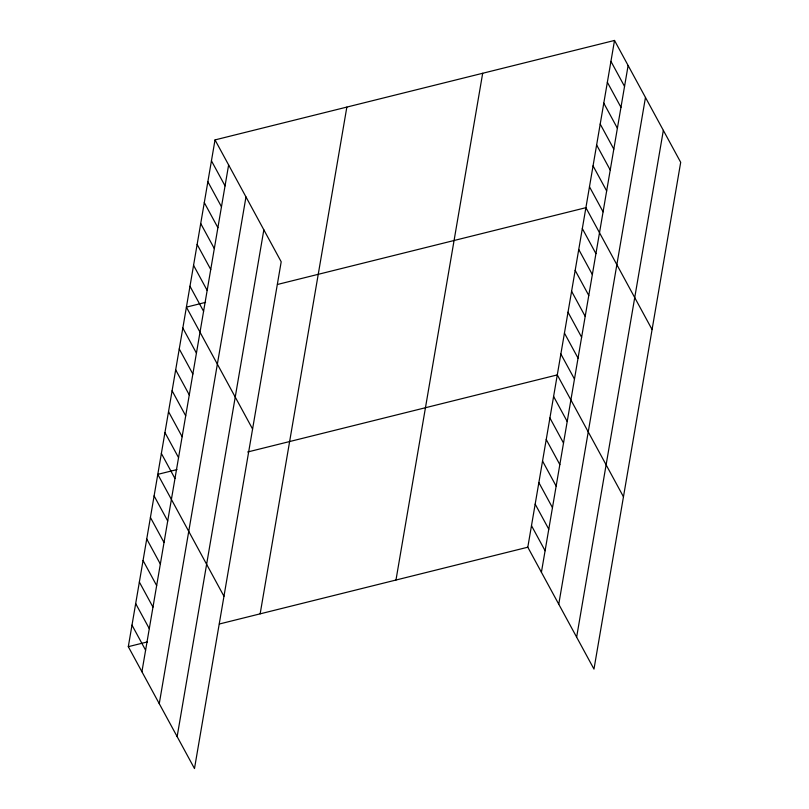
<?xml version="1.0" encoding="UTF-8"?>
<svg xmlns="http://www.w3.org/2000/svg" width="809" height="809" viewBox="0 0 809 809"><rect width="100%" height="100%" fill="white"/><g stroke="black" fill="none" stroke-linecap="round" stroke-linejoin="round"><path stroke-width="1.21" d="M215.022 139.906L281.198 261.792L194.484 768.55L128.307 646.674L215.022 139.906L614.516 40.45L680.693 162.326L593.978 669.094L527.802 547.208L614.516 40.45M141.919 671.733L228.623 164.975M159.262 703.678L245.976 196.921M177.141 736.605L263.845 229.837M260.144 613.849L346.849 107.091M395.975 580.033L482.68 73.275M541.413 572.266L628.118 65.509M558.756 604.222L645.471 97.464M576.635 637.138L663.34 130.38M205.577 302.364L186.404 307.137L252.58 429.023M277.487 284.465L585.898 207.68L652.074 329.556M176.969 469.594L157.795 474.367L223.962 596.253M247.675 451.988L557.29 374.911L623.466 496.787M128.307 646.674L147.481 641.891M219.391 623.992L527.802 547.208M610.937 61.353L624.548 86.411M607.357 82.255L620.968 107.324M603.787 103.158L617.388 128.226M600.207 124.06L613.819 149.129M596.627 144.973L610.239 170.032M593.058 165.875L606.659 190.934M589.478 186.778L603.089 211.837M582.328 228.583L595.93 253.642M578.748 249.485L592.35 274.554M575.169 270.388L588.78 295.457M571.589 291.291L585.2 316.359M568.019 312.203L581.62 337.262M564.439 333.106L578.051 358.165M560.859 354.008L574.471 379.067M553.599 396.45L567.21 421.509M549.918 417.98L563.519 443.049M546.227 439.52L559.838 464.588M542.546 461.059L556.157 486.118M538.865 482.599L552.466 507.658M535.174 504.138L548.785 529.197M531.493 525.668L545.094 550.737M211.442 160.819L225.054 185.878M207.862 181.722L221.474 206.78M204.293 202.624L217.894 227.683M200.713 223.527L214.324 248.585M197.133 244.429L210.744 269.488M193.563 265.332L207.165 290.401M189.984 286.234L203.585 311.303M182.824 328.049L196.435 353.108M179.254 348.952L192.855 374.011M175.674 369.855L189.286 394.913M172.095 390.757L185.706 415.816M168.525 411.66L182.126 436.718M164.945 432.562L178.556 457.631M161.365 453.465L174.977 478.534M154.104 495.907L167.716 520.976M150.423 517.447L164.025 542.505M146.732 538.986L160.344 564.045M143.051 560.516L156.653 585.585M139.36 582.055L152.972 607.124M135.679 603.595L149.291 628.654M131.998 625.135L145.6 650.193"/></g></svg>
